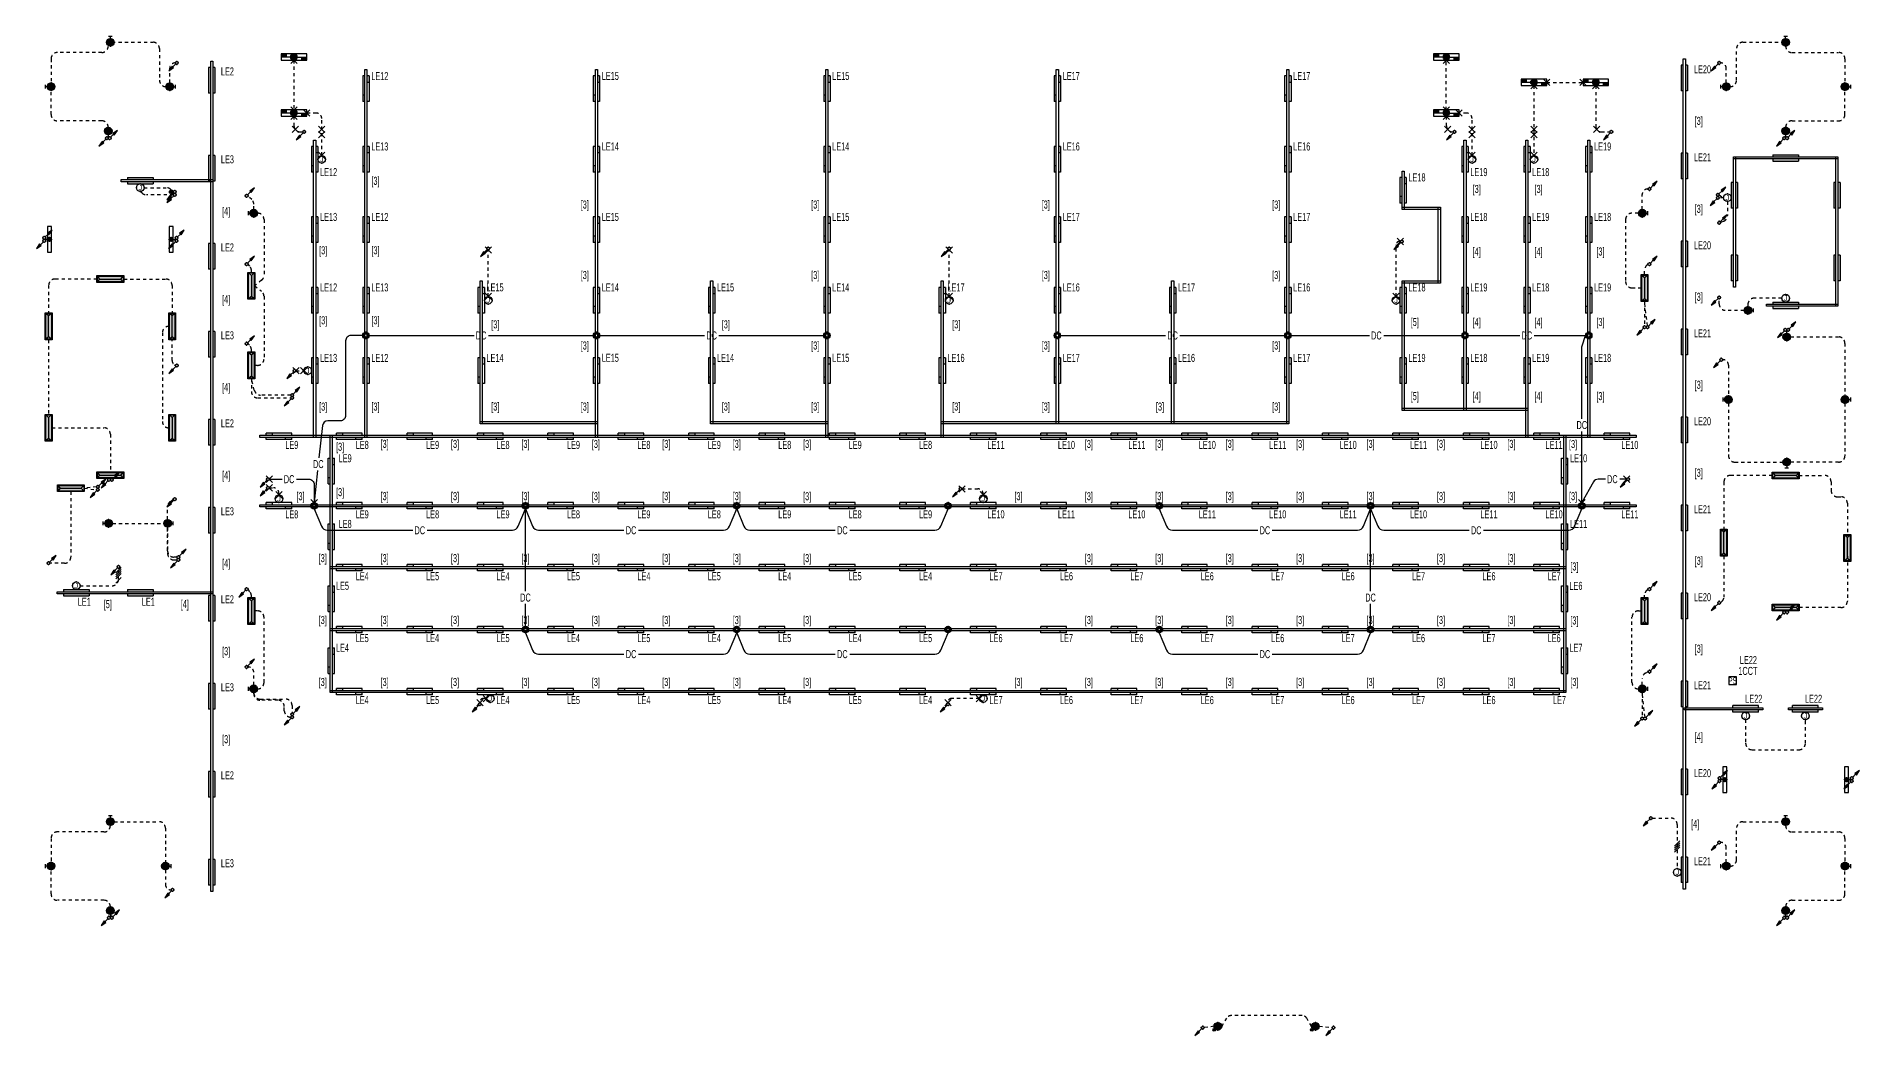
# Model space of a CAD drawing. Header units: millimetres. Extents: x 86947 to 500447, y -530175 to 1059536.
# Drawn here: x 92041 to 177466, y 101922 to 148705 of the extents above; entities that cross this region are included whole.
import ezdxf
from ezdxf.enums import TextEntityAlignment as Align

# ---------------------------------------------------------------- set-up
doc = ezdxf.new("R2010")
doc.units = ezdxf.units.MM
doc.header["$LTSCALE"] = 150
doc.linetypes.add('D1', pattern=[3, 1, -1, 1])
for name, color, linetype in [('------03 Lighting Fixture', 3, 'Continuous'), ('------04 Lighting Switch', 2, 'Continuous'), ('------04 Number of Strands (가닥수)', 1, 'Continuous'), ('-----20 General Symbol', 3, 'Continuous'), ('-----23 Concealed or Exposed Wire', 4, 'D1'), ('-----25 Emergency Lighting Embeded Wire in Ceiling or Wall', 1, 'Continuous'), ('-----28 Race Way', 1, 'Continuous'), ('6', 6, 'Continuous')]:
    doc.layers.add(name, color=color, linetype=linetype)
doc.styles.add('ELEC', font='')
doc.styles.get('ELEC').set_extended_font_data('Dotum')

# ---------------------------------------------------------------- blocks, each defined once
blk = doc.blocks.new('D01')
at = {"linetype": 'Continuous'}
blk.add_circle((0, 0), 150, dxfattribs=at)
for p in [(-150, 0), (0, 150), (150, 0), (0, -150)]:
    blk.add_point(p)
blk = doc.blocks.new('E05')
blk.add_hatch(color=256).paths.add_polyline_path([(106, 106), (106, 106, 0.668179), (-150, 0, 1), (150, 0, 0.198912)])
h = blk.add_hatch(color=256)
edge = h.paths.add_edge_path()
edge.add_arc((141, 141), 50, 0, 360)
blk.add_circle((141, 141), 50)
blk.add_blockref('D01', (0, 0))
blk = doc.blocks.new('E18')
for points in [[(-367, 150), (-600, 150), (-600, 0), (-367, 0)], [(150, 0, 1), (-150, 0, 1)], [(600, 0), (367, 0), (367, -150), (600, -150)]]:
    blk.add_hatch(color=256).paths.add_polyline_path(points)
at = {"linetype": 'Continuous'}
for p, q in [((600, 150), (-600, 150)), ((-600, 150), (-600, -150)), ((-150, 0), (-600, 0)), ((150, 0), (600, 0)), ((600, -150), (600, 150)), ((-600, -150), (600, -150))]:
    blk.add_line(p, q, dxfattribs=at)
for p, q in [((-367, 150), (-367, 0)), ((150, 0), (178, 0)), ((367, -150), (367, 0)), ((0, -150), (0, -150))]:
    blk.add_line(p, q)
blk.add_circle((0, 0), 150, dxfattribs=at)
blk = doc.blocks.new('D06')
for p, q in [((-75, 0), (0, 0)), ((0, -75), (0, 75))]:
    blk.add_line(p, q)
at = {"linetype": 'Continuous'}
blk.add_circle((-225, 0), 150, dxfattribs=at)
for p in [(-375, 0), (-225, 150), (-75, 0), (-225, -150)]:
    blk.add_point(p)
blk = doc.blocks.new('E06')
blk.add_hatch(color=256).paths.add_polyline_path([(-75, 0, 1), (-375, 0, 1)])
blk.add_blockref('D06', (0, 0))
blk = doc.blocks.new('E17')
h = blk.add_hatch(color=256)
h.paths.add_polyline_path([(600, 100), (-600, 100), (-600, 0), (600, 0)])
h.paths.add_polyline_path([(600, -100), (-600, -100), (-600, -200), (600, -200)])
for p, q in [((-600, 100), (600, 100)), ((-600, 100), (-600, 0)), ((600, 100), (600, 0)), ((600, 100), (600, 0)), ((-600, -100), (-600, -200)), ((-600, -200), (600, -200)), ((600, -100), (600, -200))]:
    blk.add_line(p, q)
blk = doc.blocks.new('벽부 비상등')
h = blk.add_hatch(color=0)
h.dxf.hatch_style = 1
h.paths.add_polyline_path([(0, 488), (-128, 600), (-128, -600), (0, -488)])
h = blk.add_hatch(color=0)
h.dxf.hatch_style = 1
h.paths.add_polyline_path([(128, 600), (0, 488), (0, -488), (128, -600)])
at = {"color": 1}
for p, q in [((-128, 600), (0, 488)), ((0, 488), (128, 600)), ((0, -488), (0, 488)), ((-128, -600), (0, -488)), ((0, -488), (128, -600))]:
    blk.add_line(p, q, dxfattribs=at)
blk.add_lwpolyline([(158, -630), (158, 630), (-158, 630), (-158, -630)], close=True)
blk.add_lwpolyline([(128, -600), (128, 600), (-128, 600), (-128, -600)], close=True, dxfattribs=at)
blk = doc.blocks.new('O04')
blk.add_circle((0, 0), 150)
for p in [(-150, 0), (0, 150), (150, 0), (0, -150)]:
    blk.add_point(p)
at = {"style": 'ELEC'}
blk.add_text('J', height=214, dxfattribs=at).set_placement((0, 0), align=Align.MIDDLE)
blk = doc.blocks.new('O01')
blk.add_hatch(color=256).paths.add_polyline_path([(-149, -218), (-218, -149), (-368, -368)])
blk.add_line((-46, -46), (-184, -184))
blk.add_lwpolyline([(-368, -368), (-149, -218), (-218, -149), (-368, -368)])
blk.add_circle((0, 0), 65)
for p in [(-65, 0), (-65, 0), (0, 65), (0, 65), (65, 0), (65, 0), (0, -65), (0, -65)]:
    blk.add_point(p)
blk = doc.blocks.new('*U46')
at = {"color": 0}
for p, q in [((-306, -106), (-94, 106)), ((-226, -106), (-14, 106)), ((-146, -106), (66, 106)), ((-66, -106), (146, 106)), ((94, -106), (306, 106))]:
    blk.add_line(p, q, dxfattribs=at)
blk = doc.blocks.new('*U47')
at = {"color": 0}
for p, q in [((-226, -106), (-14, 106)), ((-146, -106), (66, 106)), ((-66, -106), (146, 106)), ((14, -106), (226, 106))]:
    blk.add_line(p, q, dxfattribs=at)
blk = doc.blocks.new('D12')
at = {"linetype": 'Continuous'}
blk.add_lwpolyline([(600, -90), (600, 90), (-600, 90), (-600, -90)], close=True, dxfattribs=at)
blk.add_circle((0, 0), 90, dxfattribs=at)
for p in [(-90, 0), (0, 90), (90, 0), (0, -90)]:
    blk.add_point(p)
blk = doc.blocks.new('E13')
at = {"layer": '------03 Lighting Fixture'}
blk.add_hatch(color=256, dxfattribs=at).paths.add_polyline_path([(-90, 180, 1), (90, 180, 1)])
for p, q in [((90, 0), (-90, 0)), ((0, 90), (0, 0))]:
    blk.add_line(p, q, dxfattribs=at)
blk.add_blockref('D12', (0, 180), dxfattribs=at)
blk = doc.blocks.new('*U15')
blk.add_lwpolyline([(150, 0), (-150, 0), (-150, -300), (150, -300)], close=True)
at = {"style": 'ELEC', "width": 0.6}
blk.add_text('PS', height=250, dxfattribs=at).set_placement((0, -150), align=Align.MIDDLE)
blk = doc.blocks.new('*U12')
h = blk.add_hatch(color=256)
edge = h.paths.add_edge_path()
edge.add_arc((0, -75), 75, 0, 360)
blk.add_circle((0, -75), 75)
blk = doc.blocks.new('A$Cd163eec7')
for p, q in [((150, 150), (-150, -150)), ((-150, 150), (150, -150))]:
    blk.add_line(p, q)
blk = doc.blocks.new('E20')
h = blk.add_hatch(color=256)
h.paths.add_polyline_path([(-300, 150), (-600, 150), (-600, 50), (-300, 50)])
h.paths.add_polyline_path([(600, -50), (300, -50), (300, -150), (600, -150)])
for p, q in [((-600, 150), (600, 150)), ((-600, 150), (-600, 50)), ((-300, 150), (-300, 50)), ((600, 150), (600, 50)), ((-600, -50), (-600, -150)), ((-600, -150), (600, -150)), ((300, -50), (300, -150)), ((600, -50), (600, -150))]:
    blk.add_line(p, q)
blk = doc.blocks.new('E01')
h = blk.add_hatch(color=256)
edge = h.paths.add_edge_path(flags=17)
edge.add_arc((0, 0), 75, 0, 360)
edge = h.paths.add_edge_path()
edge.add_arc((0, 0), 150, 0, 360)
blk.add_blockref('D01', (0, 0))
at = {"xscale": 0.5, "yscale": 0.5, "zscale": 0.5}
blk.add_blockref('D01', (0, 0), dxfattribs=at)

msp = doc.modelspace()

# ---------------------------------------------------------------- linework, layer by layer
at = {"layer": '-----23 Concealed or Exposed Wire'}
for p, q in [((113209, 136535), (113209, 138705)), ((134809, 136535), (134809, 138705)), ((155749, 136535), (155749, 138955)), ((155954, 139105), (155899, 139105)), ((102954, 127570), (103154, 127570)), ((103404, 127240), (103404, 127320)), ((135404, 127520), (136154, 127520)), ((136404, 127240), (136404, 127270))]:
    msp.add_line(p, q, dxfattribs=at)
for points in [[(95404, 148255, -0.414214), (95104, 147955), (93024, 147955, 0.414214), (92724, 147655), (92724, 146535)], [(95584, 148435), (97504, 148435, -0.414214), (97804, 148135), (97804, 146655, 0.414214), (98104, 146355)], [(171404, 146355, 0.414214), (171704, 146655), (171704, 148135, -0.414214), (172004, 148435), (173824, 148435)], [(174004, 148255, 0.414214), (174304, 147955), (176484, 147955, -0.414214), (176784, 147655), (176784, 146535)], [(98284, 146535), (98284, 147215, -0.414214), (98534, 147465), (98554, 147465)], [(171224, 146535), (171224, 147215, 0.414214), (170974, 147465), (170954, 147465)], [(95404, 144455, 0.414214), (95104, 144755), (93024, 144755, -0.414214), (92724, 145055), (92724, 146175)], [(165109, 146405), (165109, 144490, 0.414214), (165359, 144240), (165769, 144240)], [(174004, 144455, -0.414214), (174304, 144755), (176484, 144755, 0.414214), (176784, 145055), (176784, 146175)], [(104104, 144968), (104104, 144540, 0.414214), (104404, 144240), (104519, 144240)], [(105409, 143135), (105409, 144868, 0.414214), (105159, 145118), (104704, 145118)], [(158104, 144968), (158104, 144540, 0.414214), (158404, 144240), (158419, 144240)], [(159309, 143135), (159309, 144868, 0.414214), (159059, 145118), (158704, 145118)], [(98454, 141295), (97190, 141295, -0.177976), (96996, 141366), (96904, 141445)], [(97084, 141625), (98123, 141625, -0.176372), (98316, 141555), (98364, 141515)], [(102224, 140610), (102224, 140852, 0.199599), (102135, 141064), (101954, 141245)], [(167284, 140610), (167284, 141313, -0.414214), (167534, 141563), (167554, 141563)], [(171274, 140975), (171274, 140327, -0.288703), (171103, 140056), (170954, 139985)], [(102404, 140430, -0.414214), (102704, 140130), (102704, 137523, -0.227423), (102591, 137289), (102269, 137030), (102591, 136771, -0.227423), (102704, 136537), (102704, 133605, -0.414214), (102404, 133305), (102269, 133305)], [(167104, 140430), (166804, 140430, 0.414214), (166504, 140130), (166504, 137234, 0.41152), (166801, 136934), (167239, 136930)], [(102111, 137660), (102111, 137753, 0.183243), (102036, 137952), (101954, 138045)], [(167396, 137560), (167396, 137770, -0.21438), (167497, 137995), (167554, 138045)], [(94874, 137348), (92911, 137348, 0.414214), (92611, 137048), (92611, 135760)], [(96134, 137348), (98096, 137348, -0.414214), (98396, 137048), (98396, 135760)], [(172054, 135880), (171189, 135880, -0.414214), (170889, 136180), (170889, 136422)], [(173824, 136450), (172534, 136450, 0.414214), (172234, 136150), (172234, 135880)], [(98239, 135130, 0.414214), (97939, 134830), (97939, 130680, 0.414214), (98239, 130380)], [(98554, 133295), (98512, 133321, -0.256699), (98396, 133532), (98396, 134500)], [(102111, 133935), (102111, 134039, 0.200259), (102022, 134252), (101954, 134320)], [(174234, 134635), (176484, 134635, -0.414214), (176784, 134335), (176784, 131885)], [(171054, 133570), (171074, 133570, -0.414214), (171324, 133320), (171324, 131885)], [(103954, 131913), (102539, 131913, -0.342726), (102248, 132139), (102111, 132675), (102111, 132675), (102111, 132083, 0.414214), (102411, 131783), (103954, 131783)], [(171324, 131525), (171324, 129075, 0.414214), (171624, 128775), (173874, 128775)], [(176784, 131525), (176784, 129075, -0.414214), (176484, 128775), (174234, 128775)], [(92769, 130380), (95204, 130380, -0.414214), (95504, 130080), (95504, 128320)], [(173374, 128148), (171411, 128148, 0.414214), (171111, 127848), (171111, 125635)], [(174634, 128148), (175834, 128148, -0.414214), (176134, 127848), (176134, 127448, 0.414214), (176434, 127148), (176596, 127148, -0.414214), (176896, 126848), (176896, 125385)], [(93654, 127390), (93654, 124340, -0.414214), (93354, 124040), (92669, 124040)], [(98184, 126085), (98184, 126683, -0.231322), (98299, 126920), (98454, 127040)], [(98624, 124325), (98484, 124325, -0.414214), (98184, 124625), (98184, 125725), (98184, 124495, 0.414214), (98484, 124195), (98624, 124195)], [(171111, 124375), (171111, 122447, -0.205258), (171033, 122266), (170954, 122190)], [(176896, 124375), (176896, 122263, -0.414214), (176596, 121963), (174634, 121963)], [(94084, 122985), (95588, 122985, 0.414214), (95888, 123285), (95888, 123805)], [(102111, 122435), (102111, 122518, 0.170797), (102045, 122706), (101954, 122820)], [(167396, 122435), (167396, 122547, -0.220142), (167502, 122776), (167554, 122820)], [(102404, 118155, 0.414214), (102704, 118455), (102704, 121505, 0.414214), (102404, 121805), (102269, 121805)], [(167104, 118155, -0.414214), (166804, 118455), (166804, 121505, -0.414214), (167104, 121805), (167239, 121805)], [(102224, 118335), (102224, 118930, 0.414214), (101974, 119180), (101954, 119180)], [(167284, 118335), (167284, 118635, -0.274423), (167440, 118898), (167554, 118960)], [(103954, 116833, -0.414214), (103654, 117133), (103654, 117325, 0.414214), (103354, 117625), (102524, 117625, -0.414214), (102224, 117925), (102224, 117975, 0.414214), (102524, 117675), (103719, 117675, -0.414214), (104019, 117375), (104019, 117028)], [(113124, 117700), (112969, 117700, 0.414214), (112819, 117550), (112819, 117505)], [(136224, 117700), (134904, 117700, 0.414214), (134754, 117550), (134754, 117505)], [(172130, 116710), (172130, 115605, 0.414214), (172430, 115305), (174630, 115305, 0.414214), (174930, 115605), (174930, 116710)], [(95684, 111935), (97784, 111935, -0.414214), (98084, 111635), (98084, 110035)], [(167754, 112105), (168624, 112105, -0.414214), (168924, 111805), (168924, 109745)], [(171404, 109855, 0.414214), (171704, 110155), (171704, 111635, -0.414214), (172004, 111935), (173824, 111935)], [(95504, 111755, -0.414214), (95204, 111455), (93024, 111455, 0.414214), (92724, 111155), (92724, 110035)], [(174004, 111755, 0.414214), (174304, 111455), (176484, 111455, -0.414214), (176784, 111155), (176784, 110035)], [(171224, 110035), (171224, 110715, 0.414214), (170974, 110965), (170954, 110965)], [(95504, 107955, 0.414214), (95204, 108255), (93024, 108255, -0.414214), (92724, 108555), (92724, 109675)], [(98084, 109675), (98084, 108995, 0.414214), (98334, 108745), (98354, 108745)], [(174004, 107955, -0.414214), (174304, 108255), (176484, 108255, 0.414214), (176784, 108555), (176784, 109675)], [(151789, 102355), (151561, 102734, 0.263447), (151347, 102855), (148020, 102855, 0.263447), (147806, 102734), (147579, 102355)]]:
    msp.add_lwpolyline(points, format="xyb", dxfattribs=at)
for points in [[(104104, 147593), (104104, 145268)], [(158104, 145268), (158104, 147593)], [(162209, 146405), (162209, 143135)], [(162809, 146555), (164509, 146555)], [(170895, 141285), (171094, 141155), (170895, 141155)], [(167239, 140428), (167239, 140601)], [(167526, 135155), (167396, 136300), (167396, 135155)], [(92611, 134500), (92611, 131010)], [(104204, 133055), (104569, 133055)], [(94854, 127613), (94284, 127548), (94854, 127483)], [(95604, 125905), (98104, 125905)], [(167414, 116835), (167284, 117975), (167284, 116835)], [(147219, 102355), (146754, 102290)], [(152149, 102355), (152754, 102290)]]:
    msp.add_lwpolyline(points, dxfattribs=at)
for centre, radius, start, end in [((155899, 138955), 150, 90, 180), ((103154, 127320), 250, 0, 90), ((136154, 127270), 250, 0, 90)]:
    msp.add_arc(centre, radius, start, end, dxfattribs=at)
at = {"layer": '-----25 Emergency Lighting Embeded Wire in Ceiling or Wall'}
for p, q in [((107629, 134705), (112550, 134705)), ((113222, 134705), (118129, 134705)), ((118429, 134705), (123350, 134705)), ((124022, 134705), (128929, 134705)), ((140029, 134705), (144950, 134705)), ((145622, 134705), (150529, 134705)), ((150829, 134705), (154500, 134705)), ((155172, 134705), (158829, 134705)), ((159129, 134705), (161550, 134705)), ((162222, 134705), (164629, 134705)), ((105216, 128384), (105054, 126880)), ((102954, 127975), (103550, 127975)), ((114954, 122727), (114954, 126580)), ((154554, 122727), (154554, 126580)), ((114954, 121080), (114954, 122133)), ((154554, 121080), (154554, 122133))]:
    msp.add_line(p, q, dxfattribs=at)
for points in [[(107329, 134705), (106779, 134705, 0.414214), (106529, 134455), (106529, 130955, -0.414214), (106279, 130705), (105691, 130705, 0.383087), (105442, 130482), (105280, 128977)], [(164454, 130806), (164454, 134139, -0.080612), (164466, 134219), (164629, 134705)], [(104222, 127975), (104804, 127975, -0.414214), (105054, 127725), (105054, 126880)], [(165556, 127975), (165215, 127975, 0.271059), (164997, 127847), (164454, 126880)], [(105054, 126580), (105391, 125768, 0.303228), (105668, 125582), (109670, 125582)], [(110351, 125582), (114340, 125582, 0.303228), (114617, 125768), (114954, 126580)], [(114954, 126580), (115291, 125768, 0.303228), (115568, 125582), (119570, 125582)], [(120251, 125582), (124240, 125582, 0.303228), (124517, 125768), (124854, 126580)], [(124854, 126580), (125191, 125768, 0.303228), (125468, 125582), (129470, 125582)], [(130151, 125582), (134140, 125582, 0.303228), (134417, 125768), (134754, 126580)], [(144654, 126580), (144991, 125768, 0.303228), (145268, 125582), (149270, 125582)], [(149951, 125582), (153940, 125582, 0.303228), (154217, 125768), (154554, 126580)], [(154554, 126580), (154891, 125768, 0.303228), (155168, 125582), (159170, 125582)], [(159851, 125582), (163840, 125582, 0.303228), (164117, 125768), (164454, 126580)], [(114954, 120780), (115291, 119968, 0.303228), (115568, 119782), (119570, 119782)], [(120251, 119782), (124240, 119782, 0.303228), (124517, 119968), (124854, 120780)], [(124854, 120780), (125191, 119968, 0.303228), (125468, 119782), (129470, 119782)], [(130151, 119782), (134140, 119782, 0.303228), (134417, 119968), (134754, 120780)], [(144654, 120780), (144991, 119968, 0.303228), (145268, 119782), (149270, 119782)], [(149951, 119782), (153940, 119782, 0.303228), (154217, 119968), (154554, 120780)]]:
    msp.add_lwpolyline(points, format="xyb", dxfattribs=at)
for points in [[(164454, 126880), (164454, 130213)], [(166554, 127975), (166228, 127975)]]:
    msp.add_lwpolyline(points, dxfattribs=at)
at = {"layer": '-----28 Race Way'}
for points in [[(100204, 147545), (100304, 147545), (100304, 108665), (100204, 108665)], [(107429, 147155), (107529, 147155), (107529, 129930), (107429, 129930)], [(118229, 147155), (118329, 147155), (118329, 129930), (118229, 129930)], [(129029, 147155), (129129, 147155), (129129, 129930), (129029, 129930)], [(139829, 147155), (139929, 147155), (139929, 130568), (139829, 130568)], [(150629, 147155), (150729, 147155), (150729, 130568), (150629, 130568)], [(105029, 143855), (105129, 143855), (105129, 129930), (105029, 129930)], [(158929, 143855), (159029, 143855), (159029, 131193), (158929, 131193)], [(161829, 143855), (161929, 143855), (161929, 129930), (161829, 129930)], [(164729, 143855), (164829, 143855), (164829, 129930), (164729, 129930)], [(171554, 143070), (171654, 143070), (171654, 136970), (171554, 136970)], [(176454, 143070), (176454, 142970), (171554, 142970), (171554, 143070)], [(176354, 143070), (176454, 143070), (176454, 136070), (176354, 136070)], [(156029, 142405), (156129, 142405), (156129, 140605), (156029, 140605)], [(157829, 140705), (157829, 140605), (156029, 140605), (156029, 140705)], [(157829, 137155), (157729, 137155), (157729, 140705), (157829, 140705)], [(112829, 137255), (112929, 137255), (112929, 130568), (112829, 130568)], [(123629, 137255), (123729, 137255), (123729, 130568), (123629, 130568)], [(134429, 137255), (134529, 137255), (134529, 129930), (134429, 129930)], [(145229, 137255), (145329, 137255), (145329, 130568), (145229, 130568)], [(156029, 137255), (156129, 137255), (156129, 131193), (156029, 131193)], [(157829, 137255), (157829, 137155), (156029, 137155), (156029, 137255)], [(176454, 136170), (176454, 136070), (173104, 136070), (173104, 136170)], [(161929, 131293), (161929, 131193), (156029, 131193), (156029, 131293)], [(167004, 130030), (167004, 129930), (102504, 129930), (102504, 130030)], [(105804, 130030), (105904, 130030), (105904, 117980), (105804, 117980)], [(118329, 130668), (118329, 130568), (112829, 130568), (112829, 130668)], [(129129, 130668), (129129, 130568), (123629, 130568), (123629, 130668)], [(150729, 130668), (150729, 130568), (134429, 130568), (134429, 130668)], [(163604, 130030), (163704, 130030), (163704, 117980), (163604, 117980)], [(167004, 126780), (167004, 126680), (102504, 126680), (102504, 126780)], [(163704, 123880), (163704, 123780), (105804, 123780), (105804, 123880)], [(93004, 122605), (93004, 122705), (100304, 122705), (100304, 122605)], [(163704, 120980), (163704, 120880), (105804, 120880), (105804, 120980)], [(163704, 118080), (163704, 117980), (105804, 117980), (105804, 118080)]]:
    msp.add_lwpolyline(points, close=True, dxfattribs=at)
at = {"layer": '-----28 Race Way', "elevation": 0}
for points in [[(169304, 147660), (169304, 108780), (169204, 108780), (169204, 147660)], [(96004, 141905), (96004, 142005), (100304, 142005), (100304, 141905)], [(169254, 117270), (172930, 117270), (172930, 117170), (169254, 117170)], [(174130, 117270), (175730, 117270), (175730, 117170), (174130, 117170)]]:
    msp.add_lwpolyline(points, close=True, dxfattribs=at)

# ---------------------------------------------------------------- block references
at = {"layer": '------03 Lighting Fixture', "xscale": 1.2, "yscale": 1.2, "zscale": 1.2}
for name, p, rotation in [('E06', (95504, 148705), 90), ('E06', (174004, 148705), 90), ('E06', (92454, 146355), 180), ('E06', (170954, 146355), 180), ('E06', (95404, 144005), 270), ('E06', (174004, 144005), 270), ('E06', (101954, 140430), 180), ('E06', (174054, 134905), 90), ('E06', (171054, 131705), 180), ('E06', (174054, 128505), 270), ('E06', (95154, 125905), 180), ('E06', (101954, 118155), 180), ('E06', (95504, 112205), 89.99999999999999), ('E06', (174004, 112205), 90), ('E06', (92454, 109855), 180), ('E06', (170954, 109855), 180), ('E06', (95504, 107505), 270), ('E06', (174004, 107505), 270), ('E05', (147399, 102355), 180), ('E05', (151969, 102355), 180)]:
    msp.add_blockref(name, p, dxfattribs=dict(at, rotation=rotation))
at = {"layer": '------03 Lighting Fixture'}
for name, p in [('E18', (104104, 147743)), ('E18', (158104, 147743)), ('E18', (162209, 146555)), ('E18', (165109, 146555)), ('E18', (104104, 145118)), ('E18', (158104, 145118)), ('E01', (107479, 134705)), ('E01', (118279, 134705)), ('E01', (129079, 134705)), ('E01', (139879, 134705)), ('E01', (150679, 134705)), ('E01', (158979, 134705)), ('E01', (164779, 134705)), ('E01', (105054, 126730)), ('E01', (114954, 126730)), ('E01', (124854, 126730)), ('E01', (134754, 126730)), ('E01', (144654, 126730)), ('E01', (154554, 126730)), ('E01', (164454, 126730)), ('E01', (114954, 120930)), ('E01', (124854, 120930)), ('E01', (134754, 120930)), ('E01', (144654, 120930)), ('E01', (154554, 120930))]:
    msp.add_blockref(name, p, dxfattribs=at)
at = {"layer": '------03 Lighting Fixture', "color": 3}
for p, rotation in [((100304, 146645), 270), ((169304, 146760), 270), ((100304, 142525), 270), ((169304, 142640), 270), ((171654, 141270), 270), ((176454, 141270), 270), ((100304, 138405), 270), ((169304, 138520), 270), ((171654, 137870), 270), ((176454, 137870), 270), ((169304, 134400), 270), ((100304, 134285), 270), ((100304, 130165), 270), ((169304, 130280), 270), ((100304, 126045), 270), ((169304, 126160), 270), ((100304, 121925), 270), ((169304, 122040), 270), ((100304, 117805), 270), ((169304, 117920), 270), ((172130, 117170), 180), ((174930, 117170), 180), ((100304, 113685), 270), ((169304, 113800), 270), ((169304, 109680), 270), ((100304, 109565), 270)]:
    msp.add_blockref('E17', p, dxfattribs=dict(at, rotation=rotation))
at = {"layer": '------03 Lighting Fixture', "xscale": 1.2, "yscale": 1.2, "zscale": 1.2}
for p in [(98554, 146355), (177054, 146355), (167554, 140430), (172504, 135880), (177054, 131705), (98454, 125905), (167554, 118155), (98354, 109855), (177054, 109855)]:
    msp.add_blockref('E06', p, dxfattribs=at)
at = {"layer": '------03 Lighting Fixture'}
for name, p, rotation in [('E20', (107479, 146255), 270), ('E20', (118279, 146255), 270), ('E20', (129079, 146255), 270), ('E20', (139879, 146255), 270), ('E20', (150679, 146255), 270), ('E20', (105079, 142955), 270), ('E20', (107479, 142955), 270), ('E20', (118279, 142955), 270), ('E20', (129079, 142955), 270), ('E20', (139879, 142955), 270), ('E20', (150679, 142955), 270), ('E20', (158979, 142955), 270), ('E20', (161879, 142955), 270), ('E20', (164779, 142955), 270), ('E20', (156079, 141505), 270), ('E20', (105079, 139655), 270), ('E20', (107479, 139655), 270), ('E20', (118279, 139655), 270), ('E20', (129079, 139655), 270), ('E20', (139879, 139655), 270), ('E20', (150679, 139655), 270), ('E20', (158979, 139655), 270), ('E20', (161879, 139655), 270), ('E20', (164779, 139655), 270), ('E13', (92474, 139205), 270), ('E13', (98534, 139205), 89.99999999999999), ('E20', (105079, 136355), 270), ('E20', (107479, 136355), 270), ('E20', (112879, 136355), 270), ('E20', (118279, 136355), 270), ('E20', (123679, 136355), 270), ('E20', (129079, 136355), 270), ('E20', (134479, 136355), 270), ('E20', (139879, 136355), 270), ('E20', (145279, 136355), 270), ('E20', (150679, 136355), 270), ('E20', (156079, 136355), 270), ('E20', (158979, 136355), 270), ('E20', (161879, 136355), 270), ('E20', (164779, 136355), 270), ('E20', (105079, 133055), 270), ('E20', (107479, 133055), 270), ('E20', (112879, 133055), 270), ('E20', (118279, 133055), 270), ('E20', (123679, 133055), 270), ('E20', (129079, 133055), 270), ('E20', (134479, 133055), 270), ('E20', (139879, 133055), 270), ('E20', (145279, 133055), 270), ('E20', (150679, 133055), 270), ('E20', (156079, 133055), 270), ('E20', (158979, 133055), 270), ('E20', (161879, 133055), 270), ('E20', (164779, 133055), 270), ('E20', (103404, 129980), 180), ('E20', (106704, 129980), 180), ('E20', (110004, 129980), 180), ('E20', (113304, 129980), 180), ('E20', (116604, 129980), 180), ('E20', (119904, 129980), 180), ('E20', (123204, 129980), 180), ('E20', (126504, 129980), 180), ('E20', (129804, 129980), 180), ('E20', (133104, 129980), 180), ('E20', (136404, 129980), 180), ('E20', (139704, 129980), 180), ('E20', (143004, 129980), 180), ('E20', (146304, 129980), 180), ('E20', (149604, 129980), 180), ('E20', (152904, 129980), 180), ('E20', (156204, 129980), 180), ('E20', (159504, 129980), 180), ('E20', (162804, 129980), 180), ('E20', (166104, 129980), 180), ('E20', (105854, 128355), 89.99999999999997), ('E20', (163654, 128355), 89.99999999999997), ('E20', (103404, 126730), 180), ('E20', (106704, 126730), 180), ('E20', (110004, 126730), 180), ('E20', (113304, 126730), 180), ('E20', (116604, 126730), 180), ('E20', (119904, 126730), 180), ('E20', (123204, 126730), 180), ('E20', (126504, 126730), 180), ('E20', (129804, 126730), 180), ('E20', (133104, 126730), 180), ('E20', (136404, 126730), 180), ('E20', (139704, 126730), 180), ('E20', (143004, 126730), 180), ('E20', (146304, 126730), 180), ('E20', (149604, 126730), 180), ('E20', (152904, 126730), 180), ('E20', (156204, 126730), 180), ('E20', (159504, 126730), 180), ('E20', (162804, 126730), 180), ('E20', (166104, 126730), 180), ('E20', (105854, 125280), 89.99999999999997), ('E20', (163654, 125280), 89.99999999999997), ('E20', (106704, 123830), 180), ('E20', (110004, 123830), 180), ('E20', (113304, 123830), 180), ('E20', (116604, 123830), 180), ('E20', (119904, 123830), 180), ('E20', (123204, 123830), 180), ('E20', (126504, 123830), 180), ('E20', (129804, 123830), 180), ('E20', (133104, 123830), 180), ('E20', (136404, 123830), 180), ('E20', (139704, 123830), 180), ('E20', (143004, 123830), 180), ('E20', (146304, 123830), 180), ('E20', (149604, 123830), 180), ('E20', (152904, 123830), 180), ('E20', (156204, 123830), 180), ('E20', (159504, 123830), 180), ('E20', (162804, 123830), 180), ('E20', (105854, 122380), 89.99999999999997), ('E20', (163654, 122380), 89.99999999999997), ('E20', (106704, 120930), 180), ('E20', (110004, 120930), 180), ('E20', (113304, 120930), 180), ('E20', (116604, 120930), 180), ('E20', (119904, 120930), 180), ('E20', (123204, 120930), 180), ('E20', (126504, 120930), 180), ('E20', (129804, 120930), 180), ('E20', (133104, 120930), 180), ('E20', (136404, 120930), 180), ('E20', (139704, 120930), 180), ('E20', (143004, 120930), 180), ('E20', (146304, 120930), 180), ('E20', (149604, 120930), 180), ('E20', (152904, 120930), 180), ('E20', (156204, 120930), 180), ('E20', (159504, 120930), 180), ('E20', (162804, 120930), 180), ('E20', (105854, 119480), 89.99999999999997), ('E20', (163654, 119480), 89.99999999999997), ('E20', (106704, 118030), 180), ('E20', (110004, 118030), 180), ('E20', (113304, 118030), 180), ('E20', (116604, 118030), 180), ('E20', (119904, 118030), 180), ('E20', (123204, 118030), 180), ('E20', (126504, 118030), 180), ('E20', (129804, 118030), 180), ('E20', (133104, 118030), 180), ('E20', (136404, 118030), 180), ('E20', (139704, 118030), 180), ('E20', (143004, 118030), 180), ('E20', (146304, 118030), 180), ('E20', (149604, 118030), 180), ('E20', (152904, 118030), 180), ('E20', (156204, 118030), 180), ('E20', (159504, 118030), 180), ('E20', (162804, 118030), 180), ('E13', (170974, 113905), 270), ('E13', (177034, 113905), 89.99999999999999)]:
    msp.add_blockref(name, p, dxfattribs=dict(at, rotation=rotation))
at = {"layer": '------03 Lighting Fixture', "color": 3}
for p in [(174004, 143070), (96904, 142005), (174004, 136170), (93904, 122705), (96904, 122705)]:
    msp.add_blockref('E17', p, dxfattribs=at)
at = {"layer": '------03 Lighting Fixture', "xscale": -1}
for p, rotation in [((102111, 137030), 180), ((167396, 136930), 180), ((95504, 137348), 270), ((102111, 133305), 180), ((92611, 130380), 180), ((98396, 130380), 180), ((95504, 128163), 270), ((174004, 128148), 90), ((93654, 127548), 270), ((102111, 121805), 180), ((167396, 121805), 180), ((174004, 121963), 90)]:
    msp.add_blockref('벽부 비상등', p, dxfattribs=dict(at, rotation=rotation))
for p in [(92611, 135130), (98396, 135130), (171111, 125005), (176896, 124755)]:
    msp.add_blockref('벽부 비상등', p, dxfattribs=at)
at = {"layer": '------04 Lighting Switch', "xscale": 1.2, "yscale": 1.2, "zscale": 1.2, "rotation": 270}
msp.add_blockref('*U12', (98454, 141425), dxfattribs=at)
at = {"layer": '------04 Lighting Switch', "xscale": 1.2, "yscale": 1.2, "zscale": 1.2}
msp.add_blockref('*U15', (171516, 118720), dxfattribs=at)
at = {"layer": '------04 Number of Strands (가닥수)', "xscale": -1.2, "yscale": 1.2, "zscale": 1.2, "rotation": 90}
for name, p in [('*U46', (95888, 123477)), ('*U47', (168924, 110775))]:
    msp.add_blockref(name, p, dxfattribs=at)
at = {"layer": '-----20 General Symbol'}
for p in [(98619, 147465), (170889, 147465), (95339, 143940), (104584, 144240), (158484, 144240), (165834, 144240), (173939, 143940), (98519, 141425), (98519, 141295), (170830, 141155), (92409, 139140), (98599, 139140), (113209, 138770), (134809, 138770), (156019, 139105), (170889, 136487), (167396, 135090), (173989, 134970), (98619, 133295), (170989, 133570), (104139, 133055), (104019, 131783), (94919, 127483), (94919, 127483), (95439, 127940), (102889, 127975), (102889, 127570), (135339, 127520), (166619, 127975), (98519, 127040), (95888, 123870), (98689, 124195), (101889, 122820), (170889, 122190), (173939, 121740), (112819, 117440), (134754, 117440), (104019, 116833), (167284, 116770), (170909, 113840), (177099, 113840), (167689, 112105), (170889, 110965), (98419, 108745), (95439, 107440), (173939, 107440), (146689, 102290), (152819, 102290)]:
    msp.add_blockref('O01', p, dxfattribs=at)
at = {"layer": '-----20 General Symbol', "rotation": 180}
for p in [(95469, 143940), (174069, 143940), (167619, 141563), (101889, 141245), (170830, 141285), (170889, 139985), (92409, 139270), (98599, 139270), (101889, 138045), (167619, 138045), (167526, 135090), (174119, 134970), (101889, 134320), (104019, 131913), (95569, 127940), (94919, 127613), (92604, 124040), (98689, 124325), (167619, 122820), (174069, 121740), (101889, 119180), (167619, 118960), (104019, 116963), (167414, 116770), (170909, 113970), (177099, 113970), (95569, 107440), (174069, 107440)]:
    msp.add_blockref('O01', p, dxfattribs=at)
at = {"layer": '-----20 General Symbol', "xscale": 1.2, "yscale": 1.2, "zscale": 1.2}
for p in [(105409, 142955), (159309, 142955), (162209, 142955), (96904, 141625), (171274, 141155), (113209, 136355), (134809, 136355), (155749, 136355), (174004, 136450), (104749, 133055), (103404, 127060), (136404, 127060), (93904, 122985), (113304, 117700), (136404, 117700), (172130, 116890), (174930, 116890), (168924, 109565)]:
    msp.add_blockref('O04', p, dxfattribs=at)
at = {"layer": '6'}
for p in [(104104, 147593), (158104, 147593), (162209, 146405), (162809, 146555), (164509, 146555), (165109, 146405), (104104, 145268), (104704, 145118), (158104, 145268), (158704, 145118), (104104, 144968), (104167, 144355), (105409, 144355), (158104, 144968), (158167, 144355), (159309, 144355), (162209, 144355), (165148, 144355), (105409, 144105), (159309, 144105), (162209, 144105), (105409, 143135), (159309, 143135), (162209, 143135), (155954, 139105), (113209, 138705), (134809, 138705), (113209, 136535), (134809, 136535), (155749, 136535), (104204, 133055), (104569, 133055), (102954, 127975), (102954, 127570), (103404, 127240), (135404, 127520), (136404, 127240), (166554, 127975), (105054, 126880), (164454, 126880), (112819, 117505), (113124, 117700), (134754, 117505), (136224, 117700)]:
    msp.add_blockref('A$Cd163eec7', p, dxfattribs=at)

# ---------------------------------------------------------------- texts
at = {"layer": '------04 Lighting Switch', "style": 'ELEC', "width": 0.7}
for s, p in [('LE2', (100988, 147071)), ('LE12', (108129, 146855)), ('LE15', (118929, 146855)), ('LE15', (129729, 146855)), ('LE17', (140529, 146855)), ('LE17', (151329, 146855)), ('LE20', (170107, 147168)), ('LE13', (108129, 143555)), ('LE14', (118929, 143555)), ('LE14', (129729, 143555)), ('LE16', (140529, 143555)), ('LE16', (151329, 143555)), ('LE19', (165429, 143555)), ('LE3', (100988, 142951)), ('LE21', (170107, 143048)), ('LE12', (105729, 142355)), ('LE18', (156729, 142105)), ('LE19', (159629, 142355)), ('LE18', (162529, 142355)), ('LE13', (105729, 140255)), ('LE12', (108129, 140255)), ('LE15', (118929, 140255)), ('LE15', (129729, 140255)), ('LE17', (140529, 140255)), ('LE17', (151329, 140255)), ('LE18', (159629, 140255)), ('LE19', (162529, 140255)), ('LE18', (165429, 140255)), ('LE2', (100988, 138831)), ('LE20', (170107, 138928)), ('LE12', (105729, 136955)), ('LE13', (108129, 136955)), ('LE15', (113529, 136955)), ('LE14', (118929, 136955)), ('LE15', (124329, 136955)), ('LE14', (129729, 136955)), ('LE17', (135129, 136955)), ('LE16', (140529, 136955)), ('LE17', (145929, 136955)), ('LE16', (151329, 136955)), ('LE18', (156729, 136955)), ('LE19', (159629, 136955)), ('LE18', (162529, 136955)), ('LE19', (165429, 136955)), ('LE21', (170107, 134808)), ('LE3', (100988, 134711)), ('LE13', (105729, 133655)), ('LE12', (108129, 133655)), ('LE14', (113529, 133655)), ('LE15', (118929, 133655)), ('LE14', (124329, 133655)), ('LE15', (129729, 133655)), ('LE16', (135129, 133655)), ('LE17', (140529, 133655)), ('LE16', (145929, 133655)), ('LE17', (151329, 133655)), ('LE19', (156729, 133655)), ('LE18', (159629, 133655)), ('LE19', (162529, 133655)), ('LE18', (165429, 133655)), ('LE2', (100988, 130591)), ('LE20', (170107, 130688)), ('LE9', (104004, 129580)), ('LE9', (106504, 128955)), ('LE8', (107304, 129580)), ('LE9', (110604, 129580)), ('LE8', (113904, 129580)), ('LE9', (117204, 129580)), ('LE8', (120504, 129580)), ('LE9', (123804, 129580)), ('LE8', (127104, 129580)), ('LE9', (130404, 129580)), ('LE8', (133704, 129580)), ('LE11', (137004, 129580)), ('LE10', (140304, 129580)), ('LE11', (143604, 129580)), ('LE10', (146904, 129580)), ('LE11', (150204, 129580)), ('LE10', (153504, 129580)), ('LE11', (156804, 129580)), ('LE10', (160104, 129580)), ('LE11', (163154, 129580)), ('LE10', (164304, 128955)), ('LE10', (166704, 129580)), ('LE3', (100988, 126471)), ('LE8', (104004, 126330)), ('LE9', (107304, 126330)), ('LE8', (110604, 126330)), ('LE9', (113904, 126330)), ('LE8', (117204, 126330)), ('LE9', (120504, 126330)), ('LE8', (123804, 126330)), ('LE9', (127104, 126330)), ('LE8', (130404, 126330)), ('LE9', (133704, 126330)), ('LE10', (137004, 126330)), ('LE11', (140304, 126330)), ('LE10', (143604, 126330)), ('LE11', (146904, 126330)), ('LE10', (150204, 126330)), ('LE11', (153504, 126330)), ('LE10', (156804, 126330)), ('LE11', (160104, 126330)), ('LE10', (163154, 126330)), ('LE11', (166704, 126330)), ('LE21', (170107, 126568)), ('LE8', (106504, 125880)), ('LE11', (164304, 125880)), ('LE5', (106379, 122980)), ('LE4', (107304, 123430)), ('LE5', (110604, 123430)), ('LE4', (113904, 123430)), ('LE5', (117204, 123430)), ('LE4', (120504, 123430)), ('LE5', (123804, 123430)), ('LE4', (127104, 123430)), ('LE5', (130404, 123430)), ('LE4', (133704, 123430)), ('LE7', (137004, 123430)), ('LE6', (140304, 123430)), ('LE7', (143604, 123430)), ('LE6', (146904, 123430)), ('LE7', (150204, 123430)), ('LE6', (153504, 123430)), ('LE7', (156804, 123430)), ('LE6', (160104, 123430)), ('LE7', (163154, 123430)), ('LE6', (164179, 122980)), ('LE1', (94283, 122232)), ('LE1', (97283, 122232)), ('LE2', (100988, 122351)), ('LE20', (170107, 122448)), ('LE5', (107304, 120530)), ('LE4', (110604, 120530)), ('LE5', (113904, 120530)), ('LE4', (117204, 120530)), ('LE5', (120504, 120530)), ('LE4', (123804, 120530)), ('LE5', (127104, 120530)), ('LE4', (130404, 120530)), ('LE5', (133704, 120530)), ('LE6', (137004, 120530)), ('LE7', (140304, 120530)), ('LE6', (143604, 120530)), ('LE7', (146904, 120530)), ('LE6', (150204, 120530)), ('LE7', (153504, 120530)), ('LE6', (156804, 120530)), ('LE7', (160104, 120530)), ('LE6', (163154, 120530)), ('LE4', (106379, 120080)), ('LE7', (164179, 120080)), ('LE22', (172259, 119508)), ('1CCT', (172235, 118995)), ('LE3', (100988, 118231)), ('LE21', (170107, 118328)), ('LE4', (107304, 117630)), ('LE5', (110604, 117630)), ('LE4', (113904, 117630)), ('LE5', (117204, 117630)), ('LE4', (120504, 117630)), ('LE5', (123804, 117630)), ('LE4', (127104, 117630)), ('LE5', (130404, 117630)), ('LE4', (133704, 117630)), ('LE7', (137004, 117630)), ('LE6', (140304, 117630)), ('LE7', (143604, 117630)), ('LE6', (146904, 117630)), ('LE7', (150204, 117630)), ('LE6', (153504, 117630)), ('LE7', (156804, 117630)), ('LE6', (160104, 117630)), ('LE7', (163404, 117630)), ('LE22', (172510, 117696)), ('LE22', (175310, 117696)), ('LE2', (100988, 114111)), ('LE20', (170107, 114208)), ('LE21', (170107, 110088)), ('LE3', (100988, 109991))]:
    msp.add_text(s, height=375, dxfattribs=at).set_placement(p, align=Align.MIDDLE)
at = {"layer": '-----25 Emergency Lighting Embeded Wire in Ceiling or Wall', "style": 'ELEC', "width": 0.7}
for p in [(112879, 134705), (123679, 134705), (145279, 134705), (154829, 134705), (161879, 134705), (164454, 130510), (103879, 127975), (105248, 128681), (165884, 127975), (110004, 125582), (119904, 125582), (129804, 125582), (149604, 125582), (159504, 125582), (114954, 122430), (154554, 122430), (119904, 119782), (129804, 119782), (149604, 119782)]:
    msp.add_text('DC', height=375, dxfattribs=at).set_placement(p, align=Align.MIDDLE)
at = {"layer": '-----28 Race Way', "style": 'ELEC', "width": 0.7}
for s, p in [('[3]', (169929, 144707)), ('[3]', (107926, 141898)), ('[3]', (117733, 140787)), ('[3]', (128533, 140787)), ('[3]', (139333, 140787)), ('[3]', (150133, 140787)), ('[3]', (159525, 141519)), ('[3]', (162425, 141519)), ('[4]', (100929, 140472)), ('[3]', (169929, 140587)), ('[3]', (105476, 138646)), ('[3]', (107926, 138646)), ('[4]', (159525, 138589)), ('[4]', (162425, 138589)), ('[3]', (165325, 138589)), ('[3]', (117733, 137487)), ('[3]', (128533, 137487)), ('[3]', (139333, 137487)), ('[3]', (150133, 137487)), ('[3]', (169929, 136467)), ('[4]', (100929, 136352)), ('[3]', (105476, 135366)), ('[3]', (107926, 135366)), ('[3]', (113542, 135176)), ('[3]', (124342, 135176)), ('[3]', (135142, 135176)), ('[5]', (156625, 135289)), ('[4]', (159525, 135289)), ('[4]', (162425, 135289)), ('[3]', (165325, 135289)), ('[3]', (117733, 134187)), ('[3]', (128533, 134187)), ('[3]', (139333, 134187)), ('[3]', (150133, 134187)), ('[4]', (100929, 132232)), ('[3]', (169929, 132347)), ('[3]', (105476, 131327)), ('[3]', (107926, 131327)), ('[3]', (113542, 131327)), ('[3]', (117733, 131327)), ('[3]', (124342, 131327)), ('[3]', (128533, 131327)), ('[3]', (135142, 131327)), ('[3]', (139333, 131327)), ('[3]', (144687, 131327)), ('[3]', (150133, 131327)), ('[5]', (156625, 131817)), ('[4]', (159525, 131817)), ('[4]', (162425, 131817)), ('[3]', (165325, 131817)), ('[3]', (106269, 129446)), ('[3]', (108354, 129580)), ('[3]', (111654, 129580)), ('[3]', (114954, 129580)), ('[3]', (118254, 129580)), ('[3]', (121554, 129580)), ('[3]', (124854, 129580)), ('[3]', (128154, 129580)), ('[3]', (141354, 129580)), ('[3]', (144654, 129580)), ('[3]', (147954, 129580)), ('[3]', (151254, 129580)), ('[3]', (154554, 129580)), ('[3]', (157854, 129580)), ('[3]', (161154, 129580)), ('[3]', (164043, 129573)), ('[4]', (100929, 128112)), ('[3]', (169929, 128227)), ('[3]', (104413, 127130)), ('[3]', (106269, 127320)), ('[3]', (108354, 127130)), ('[3]', (111654, 127130)), ('[3]', (114954, 127130)), ('[3]', (118254, 127130)), ('[3]', (121554, 127130)), ('[3]', (124854, 127130)), ('[3]', (128154, 127130)), ('[3]', (138054, 127130)), ('[3]', (141354, 127130)), ('[3]', (144654, 127130)), ('[3]', (147954, 127130)), ('[3]', (151254, 127130)), ('[3]', (154554, 127130)), ('[3]', (157854, 127130)), ('[3]', (161154, 127130)), ('[3]', (164043, 127130)), ('[4]', (100929, 123992)), ('[3]', (105453, 124230)), ('[3]', (108354, 124230)), ('[3]', (111654, 124230)), ('[3]', (114954, 124230)), ('[3]', (118254, 124230)), ('[3]', (121554, 124230)), ('[3]', (124854, 124230)), ('[3]', (128154, 124230)), ('[3]', (141354, 124230)), ('[3]', (144654, 124230)), ('[3]', (147954, 124230)), ('[3]', (151254, 124230)), ('[3]', (154554, 124230)), ('[3]', (157854, 124230)), ('[3]', (161154, 124230)), ('[3]', (164105, 123840)), ('[3]', (169929, 124107)), ('[5]', (95383, 122076)), ('[4]', (98988, 122076)), ('[3]', (105453, 121330)), ('[3]', (108354, 121330)), ('[3]', (111654, 121330)), ('[3]', (114954, 121330)), ('[3]', (118254, 121330)), ('[3]', (121554, 121330)), ('[3]', (124854, 121330)), ('[3]', (128154, 121330)), ('[3]', (141354, 121330)), ('[3]', (144654, 121330)), ('[3]', (147954, 121330)), ('[3]', (151254, 121330)), ('[3]', (154554, 121330)), ('[3]', (157854, 121330)), ('[3]', (161154, 121330)), ('[3]', (164105, 121310)), ('[3]', (100929, 119872)), ('[3]', (169929, 119987)), ('[3]', (105453, 118430)), ('[3]', (108354, 118430)), ('[3]', (111654, 118430)), ('[3]', (114954, 118430)), ('[3]', (118254, 118430)), ('[3]', (121554, 118430)), ('[3]', (124854, 118430)), ('[3]', (128154, 118430)), ('[3]', (138054, 118430)), ('[3]', (141354, 118430)), ('[3]', (144654, 118430)), ('[3]', (147954, 118430)), ('[3]', (151254, 118430)), ('[3]', (154554, 118430)), ('[3]', (157854, 118430)), ('[3]', (161154, 118430)), ('[3]', (164105, 118430)), ('[3]', (100929, 115752)), ('[4]', (169929, 115867)), ('[4]', (169766, 111786))]:
    msp.add_text(s, height=375, dxfattribs=at).set_placement(p, align=Align.MIDDLE)

doc.saveas('drawing.dxf')
